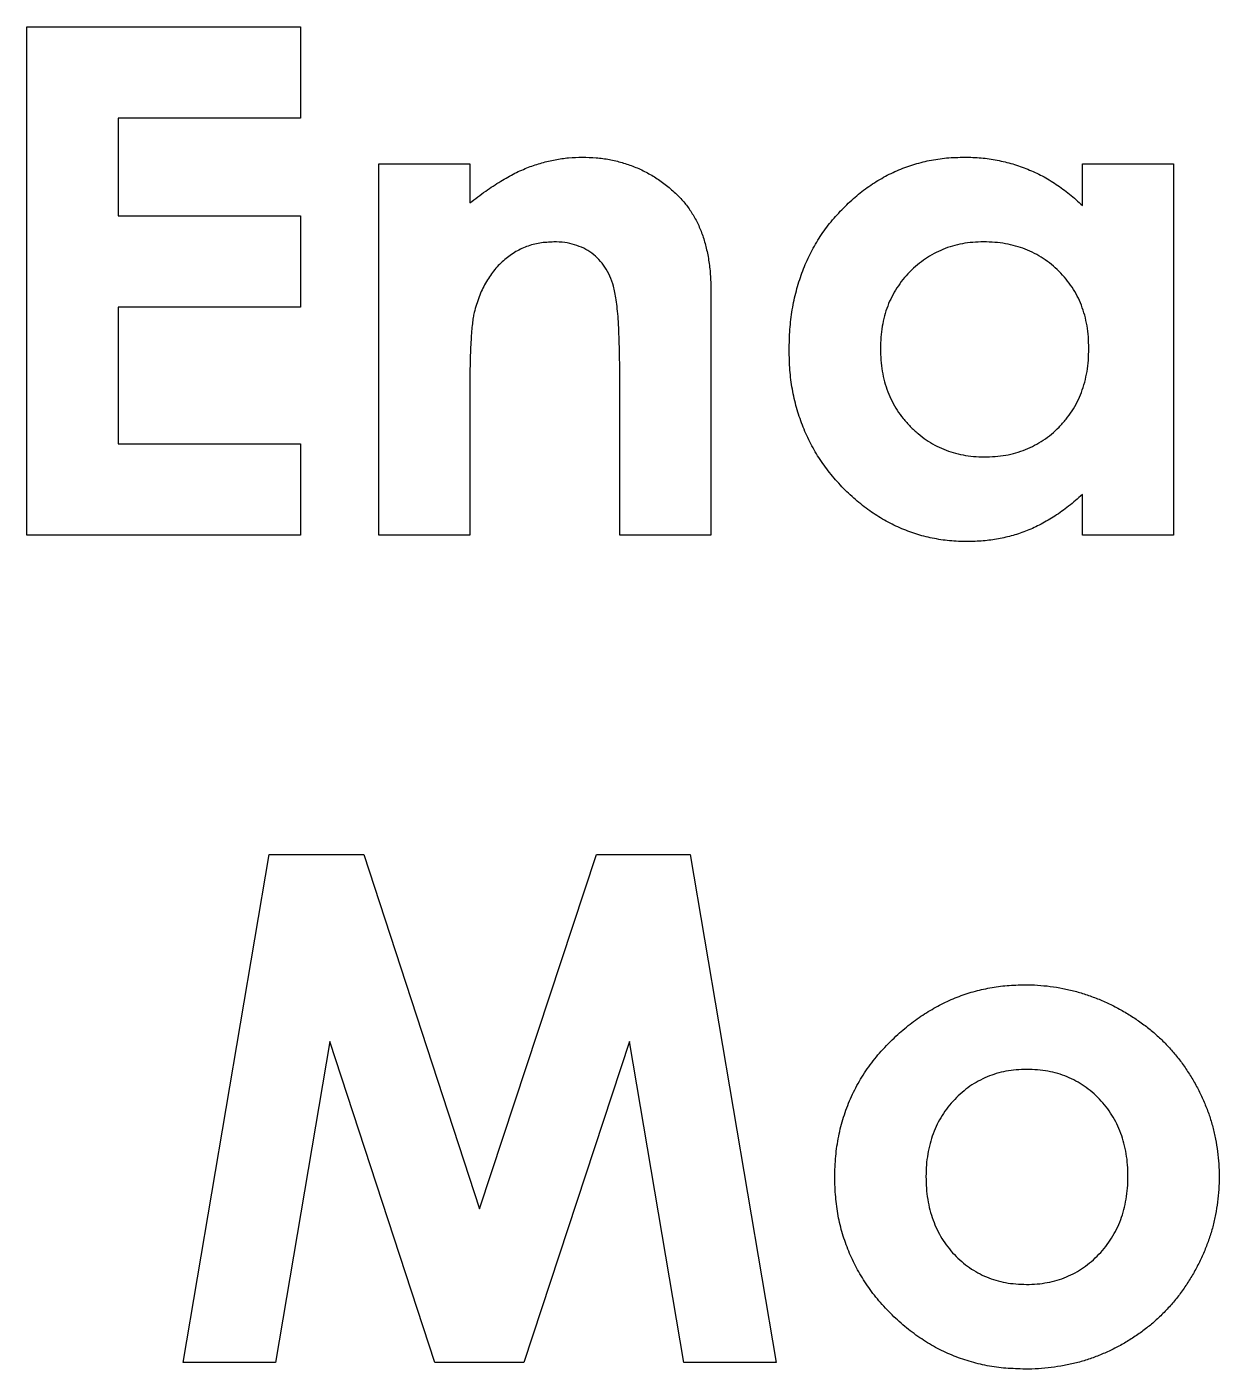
# Model space of a CAD drawing. Extents: x 0 to 254, y 0 to 81.
# Drawn here: x 213.92 to 222.86, y 41.49 to 51.56 of the extents above; entities that cross this region are included whole.
import ezdxf

# ---------------------------------------------------------------- set-up
doc = ezdxf.new("R2010")
doc.units = 0
doc.layers.get('0').update_dxf_attribs({"linetype": 'CONTINUOUS'})

msp = doc.modelspace()

# ---------------------------------------------------------------- linework, layer by layer
at = {"color": 7}
for points in [[(215.971911, 51.555761), (215.971911, 50.871919), (214.604219, 50.871919), (214.604219, 50.139235), (215.971911, 50.139235), (215.971911, 49.455366), (214.604219, 49.455366), (214.604219, 48.429603), (215.971911, 48.429603), (215.971911, 47.745761), (213.920374, 47.745761), (213.920374, 51.555761)], [(217.646419, 41.542314), (216.979365, 41.542314), (216.191719, 43.948726), (215.785687, 41.542314), (215.092682, 41.542314), (215.736077, 45.352314), (216.445872, 45.352314), (217.315182, 42.694759), (218.190596, 45.352314), (218.893522, 45.352314), (219.537682, 41.542314), (218.84544, 41.542314), (218.438643, 43.948726)], [(221.49458, 42.132176)]]:
    msp.add_lwpolyline(points, close=True, dxfattribs=at)
for points in [[(217.241911, 47.745761), (216.558066, 47.745761), (216.558066, 50.529998), (217.241911, 50.529998), (217.241911, 50.235384)], [(221.833451, 50.529998), (222.517298, 50.529998), (222.517298, 47.745761), (221.833451, 47.745761), (221.833451, 48.049529)], [(221.833453, 50.216308), (221.833451, 50.529998)], [(219.049222, 49.571254), (219.049222, 47.745629), (218.365377, 47.745629), (218.365377, 48.954563)], [(221.878467, 49.232137), (221.878488, 49.232508)], [(217.244126, 49.050025), (217.242538, 48.956918)], [(217.241744, 48.853889), (217.241911, 47.745761)], [(222.85616, 42.840413), (222.856176, 42.840545)]]:
    msp.add_lwpolyline(points, dxfattribs=at)
for points in [[(217.681527, 50.503275), (217.714052, 50.51571), (217.747204, 50.526558), (217.780746, 50.53611)], [(217.780746, 50.53611), (217.813723, 50.54537), (217.847077, 50.553308), (217.880729, 50.559658)], [(217.880729, 50.559658), (217.914313, 50.566008), (217.948195, 50.571299), (217.982236, 50.57421)], [(217.982236, 50.57421), (218.016222, 50.57712), (218.050367, 50.577914), (218.084508, 50.578708)], [(218.084508, 50.578708), (218.119142, 50.578787), (218.153776, 50.576062), (218.188307, 50.57421)], [(218.188307, 50.57421), (218.221563, 50.571564), (218.254726, 50.567331), (218.287526, 50.561245)], [(218.287526, 50.561245), (218.319686, 50.55516), (218.3515, 50.547487), (218.382927, 50.538227)], [(218.382927, 50.538227), (218.413931, 50.529231), (218.444559, 50.518912), (218.474515, 50.506926)], [(220.443623, 50.477319), (220.482488, 50.494253), (220.522273, 50.508911), (220.562686, 50.521611)], [(220.562686, 50.521611), (220.603321, 50.534311), (220.644588, 50.545159), (220.686326, 50.553652)], [(220.686326, 50.553652), (220.72918, 50.562383), (220.772535, 50.568998), (220.816075, 50.572702)], [(220.816075, 50.572702), (220.860718, 50.57667), (220.905559, 50.577729), (220.950404, 50.578787)], [(220.950404, 50.578787), (220.991943, 50.578814), (221.033483, 50.576141), (221.074811, 50.573495)], [(221.074811, 50.573495), (221.115258, 50.570056), (221.155503, 50.563706), (221.1954, 50.556033)], [(221.1954, 50.556033), (221.234489, 50.54836), (221.273243, 50.5391), (221.311409, 50.527775)], [(221.311409, 50.527775), (221.349684, 50.516398), (221.387368, 50.503169), (221.424368, 50.488088)], [(217.473168, 50.398712), (217.508053, 50.419878), (217.54357, 50.43996), (217.580019, 50.458243)], [(217.580019, 50.458243), (217.613108, 50.474912), (217.646964, 50.489993), (217.681527, 50.503275)], [(218.474515, 50.506926), (218.504429, 50.49502), (218.533673, 50.481262), (218.562285, 50.466498)], [(218.562285, 50.466498), (218.59104, 50.451681), (218.619155, 50.435409), (218.64624, 50.417629)], [(218.64624, 50.417629), (218.673778, 50.399638), (218.700252, 50.379873), (218.725615, 50.358865)], [(220.220762, 50.350637), (220.255685, 50.375508), (220.291837, 50.398844), (220.329138, 50.42009)], [(220.329138, 50.42009), (220.36623, 50.441257), (220.40446, 50.46036), (220.443623, 50.477319)], [(221.424368, 50.488088), (221.461301, 50.473007), (221.497551, 50.456391), (221.532744, 50.437711)], [(221.532744, 50.437711), (221.568629, 50.418661), (221.603417, 50.3976), (221.637307, 50.375137)], [(217.241911, 50.235384), (217.280927, 50.265732), (217.319939, 50.29608), (217.360212, 50.324681)], [(217.360212, 50.324681), (217.396909, 50.35061), (217.434652, 50.375376), (217.473168, 50.398712)], [(218.725615, 50.358865), (218.751571, 50.337434), (218.776375, 50.314548), (218.801172, 50.291714)], [(220.116964, 50.268219), (220.150145, 50.297403), (220.184803, 50.324919), (220.220762, 50.350637)], [(221.637307, 50.375137), (221.671777, 50.352383), (221.705318, 50.328015), (221.737288, 50.301874)], [(218.801172, 50.291714), (218.821069, 50.270548), (218.840952, 50.249407), (218.859179, 50.226865)], [(218.859179, 50.226865), (218.877541, 50.204111), (218.89421, 50.180034), (218.909551, 50.15511)], [(220.018509, 50.17281), (220.0499, 50.206042), (220.082642, 50.23803), (220.116964, 50.268219)], [(221.737288, 50.301874), (221.770472, 50.274728), (221.801963, 50.245571), (221.833453, 50.216308)], [(218.909551, 50.15511), (218.925214, 50.12971), (218.939483, 50.103463), (218.952292, 50.076502)], [(219.928448, 50.068247), (219.956682, 50.104574), (219.98691, 50.139341), (220.018509, 50.17281)], [(218.952292, 50.076502), (218.965627, 50.048456), (218.977348, 50.019643), (218.987399, 49.990274)], [(219.8506, 49.956064), (219.874518, 49.994799), (219.900508, 50.03229), (219.928448, 50.068247)], [(217.765484, 49.9345), (217.731972, 49.929209), (217.698894, 49.920477), (217.667028, 49.908571)], [(217.871514, 49.943761), (217.836051, 49.941115), (217.800531, 49.940057), (217.765484, 49.9345)], [(217.953122, 49.938469), (217.926081, 49.941909), (217.898768, 49.942967), (217.871514, 49.943761)], [(218.027152, 49.922329), (218.002943, 49.929738), (217.978149, 49.935029), (217.953122, 49.938469)], [(218.095081, 49.895633), (218.07328, 49.906481), (218.05048, 49.915212), (218.027152, 49.922329)], [(218.987399, 49.990274), (218.99793, 49.959477), (219.006581, 49.928071), (219.014111, 49.8964)], [(219.784962, 49.836234), (219.804805, 49.877244), (219.826665, 49.917276), (219.8506, 49.956064)], [(220.85958, 49.912434), (220.835503, 49.90529), (220.811849, 49.896824), (220.7886, 49.887299)], [(220.934375, 49.929897), (220.90916, 49.925399), (220.884141, 49.919578), (220.85958, 49.912434)], [(221.012224, 49.939951), (220.986136, 49.937305), (220.960146, 49.934659), (220.934375, 49.929897)], [(221.0939, 49.943655), (221.06664, 49.943761), (221.039391, 49.941009), (221.012224, 49.939951)], [(221.177866, 49.939951), (221.149926, 49.942597), (221.12192, 49.942861), (221.0939, 49.943655)], [(221.257241, 49.929897), (221.230994, 49.934659), (221.204457, 49.937834), (221.177866, 49.939951)], [(221.333563, 49.912434), (221.308374, 49.919313), (221.282943, 49.925399), (221.257241, 49.929897)], [(221.406069, 49.888886), (221.382362, 49.898147), (221.358082, 49.905819), (221.333563, 49.912434)], [(217.576207, 49.864306), (217.546687, 49.846315), (217.518911, 49.825439), (217.493014, 49.802473)], [(217.667028, 49.908571), (217.635407, 49.896665), (217.60498, 49.881875), (217.576207, 49.864306)], [(218.156136, 49.858221), (218.136954, 49.872508), (218.116478, 49.884997), (218.095081, 49.895633)], [(218.209564, 49.810913), (218.19316, 49.828111), (218.175274, 49.844039), (218.156136, 49.858221)], [(218.254593, 49.754425), (218.241285, 49.774533), (218.226174, 49.793424), (218.209564, 49.810913)], [(219.014111, 49.8964), (219.022075, 49.862825), (219.028796, 49.828984), (219.033955, 49.79488)], [(219.731537, 49.710292), (219.74728, 49.753102), (219.765102, 49.795171), (219.784962, 49.836234)], [(220.657327, 49.817105), (220.636478, 49.802817), (220.616388, 49.787498), (220.597032, 49.771305)], [(220.721439, 49.856025), (220.699372, 49.844383), (220.677975, 49.831154), (220.657327, 49.817105)], [(220.7886, 49.887299), (220.76574, 49.878038), (220.743246, 49.867719), (220.721439, 49.856025)], [(221.474758, 49.857586), (221.452453, 49.869228), (221.429535, 49.879811), (221.406069, 49.888886)], [(221.539631, 49.819433), (221.518623, 49.833191), (221.496996, 49.845944), (221.474758, 49.857586)], [(221.601453, 49.774401), (221.581689, 49.79054), (221.560983, 49.805463), (221.539631, 49.819433)], [(217.419746, 49.7254), (217.397229, 49.697143), (217.377272, 49.666848), (217.35945, 49.635336)], [(217.493014, 49.802473), (217.466442, 49.778925), (217.441851, 49.753128), (217.419746, 49.7254)], [(218.291227, 49.687274), (218.280776, 49.710557), (218.268685, 49.733152), (218.254593, 49.754425)], [(219.033955, 49.79488), (219.039406, 49.758949), (219.043136, 49.722754), (219.045412, 49.686506)], [(219.689561, 49.576731), (219.70152, 49.621869), (219.715437, 49.666477), (219.731537, 49.710292)], [(220.539792, 49.718627), (220.521535, 49.700106), (220.504123, 49.680897), (220.487891, 49.66063)], [(220.597032, 49.771305), (220.577135, 49.754637), (220.558042, 49.737068), (220.539792, 49.718627)], [(221.658693, 49.722516), (221.640384, 49.740772), (221.621408, 49.758129), (221.601453, 49.774401)], [(221.711356, 49.66526), (221.694925, 49.685369), (221.677137, 49.704233), (221.658693, 49.722516)], [(217.35945, 49.635336), (217.340585, 49.601998), (217.324109, 49.567285), (217.310605, 49.53154)], [(218.318704, 49.610941), (218.311587, 49.637135), (218.302327, 49.662562), (218.291227, 49.687274)], [(218.329394, 49.565142), (218.326245, 49.580488), (218.322832, 49.595834), (218.318704, 49.610941)], [(219.045412, 49.686506), (219.047793, 49.648142), (219.048507, 49.609698), (219.049222, 49.571254)], [(220.487891, 49.66063), (220.472042, 49.640786), (220.457302, 49.620149), (220.443626, 49.598823)], [(221.756385, 49.603454), (221.742362, 49.624885), (221.727517, 49.645549), (221.711356, 49.66526)], [(217.310605, 49.53154), (217.296106, 49.493175), (217.285046, 49.453594), (217.273971, 49.414038)], [(218.339315, 49.509447), (218.33659, 49.527968), (218.333177, 49.546674), (218.329394, 49.565142)], [(218.346935, 49.443037), (218.344819, 49.465262), (218.342517, 49.487381), (218.339315, 49.509447)], [(219.659031, 49.435523), (219.666995, 49.483042), (219.677234, 49.530164), (219.689561, 49.576731)], [(220.405463, 49.532413), (220.393847, 49.509923), (220.383238, 49.486667), (220.374173, 49.46296)], [(220.443626, 49.598823), (220.429841, 49.577392), (220.417147, 49.555141), (220.405463, 49.532413)], [(221.795311, 49.53781), (221.783537, 49.5603), (221.770361, 49.582155), (221.756385, 49.603454)], [(221.826603, 49.468357), (221.817475, 49.49217), (221.807077, 49.515294), (221.795311, 49.53781)], [(217.273971, 49.414038), (217.271219, 49.401603), (217.268467, 49.389168), (217.266351, 49.376679)], [(218.353815, 49.365937), (218.351963, 49.391602), (218.349475, 49.417346), (218.346935, 49.443037)], [(219.641489, 49.287462), (219.645034, 49.337045), (219.650829, 49.386495), (219.659031, 49.435523)], [(220.374173, 49.46296), (220.364913, 49.438883), (220.357293, 49.413959), (220.350519, 49.388929)], [(221.851024, 49.39356), (221.844092, 49.41896), (221.836022, 49.443857), (221.826603, 49.468357)], [(217.260239, 49.330139), (217.258122, 49.311618), (217.255741, 49.293018), (217.254127, 49.274418)], [(217.266351, 49.376679), (217.263705, 49.361333), (217.262064, 49.345697), (217.260239, 49.330139)], [(218.358392, 49.278942), (218.357069, 49.307967), (218.356011, 49.336992), (218.353815, 49.365937)], [(220.332977, 49.311089), (220.328215, 49.28381), (220.325066, 49.256267), (220.323055, 49.228645)], [(220.350519, 49.388929), (220.343561, 49.363265), (220.337528, 49.337283), (220.332977, 49.311089)], [(221.868566, 49.314952), (221.864015, 49.34141), (221.858115, 49.367657), (221.851024, 49.39356)], [(221.878488, 49.232508), (221.876371, 49.26013), (221.873249, 49.287673), (221.868566, 49.314952)], [(217.250317, 49.209542), (217.248994, 49.184671), (217.247539, 49.159694), (217.246507, 49.134744)], [(217.254127, 49.274418), (217.252275, 49.252722), (217.251402, 49.231185), (217.250317, 49.209542)], [(218.362202, 49.181258), (218.361144, 49.213828), (218.359821, 49.246372), (218.358392, 49.278942)], [(219.635377, 49.132522), (219.6367, 49.184221), (219.637758, 49.235921), (219.641489, 49.287462)], [(220.323055, 49.228645), (220.320939, 49.200202), (220.320119, 49.17168), (220.319219, 49.143079)], [(221.882277, 49.144931), (221.881483, 49.174167), (221.880689, 49.203192), (221.878467, 49.232137)], [(217.246507, 49.134744), (217.245449, 49.106513), (217.244655, 49.078282), (217.244126, 49.050025)], [(218.364583, 49.072885), (218.364054, 49.109), (218.363525, 49.145142), (218.362202, 49.181258)], [(219.641489, 48.982926), (219.637705, 49.032668), (219.636541, 49.082595), (219.635377, 49.132522)], [(220.319219, 49.143079), (220.320013, 49.114265), (220.320806, 49.085505), (220.323029, 49.056798)], [(221.878467, 49.056216), (221.880583, 49.085664), (221.88143, 49.115218), (221.882277, 49.144931)], [(218.365377, 48.954563), (218.365231, 48.994012), (218.365112, 49.033435), (218.364583, 49.072885)], [(220.323029, 49.056798), (220.325146, 49.028937), (220.328294, 49.001156), (220.332951, 48.973613)], [(221.868545, 48.971496), (221.873228, 48.999542), (221.876429, 49.027853), (221.878467, 49.056216)], [(217.242538, 48.956918), (217.242009, 48.922575), (217.242009, 48.888232), (217.241744, 48.853889)], [(219.659798, 48.838675), (219.651305, 48.886406), (219.645166, 48.934587), (219.641489, 48.982926)], [(220.332951, 48.973613), (220.337422, 48.947102), (220.343243, 48.920855), (220.350493, 48.894979)], [(221.851003, 48.891354), (221.858173, 48.917812), (221.864047, 48.944509), (221.868545, 48.971496)], [(219.691088, 48.701277), (219.678414, 48.746521), (219.668016, 48.7924), (219.659798, 48.838675)], [(220.350493, 48.894979), (220.35761, 48.869579), (220.36613, 48.844734), (220.375681, 48.820181)], [(220.375681, 48.820181), (220.385074, 48.796104), (220.395445, 48.772371), (220.406973, 48.74922)], [(221.79529, 48.74406), (221.80709, 48.767344), (221.817382, 48.791368), (221.826582, 48.815789)], [(221.826582, 48.815789), (221.835895, 48.84066), (221.844071, 48.865795), (221.851003, 48.891354)], [(220.406973, 48.74922), (220.418456, 48.726201), (220.431103, 48.703659), (220.445134, 48.682042)], [(221.756364, 48.676883), (221.770467, 48.698579), (221.783598, 48.720962), (221.79529, 48.74406)], [(219.734593, 48.570785), (219.718004, 48.613542), (219.703462, 48.657118), (219.691088, 48.701277)], [(220.445134, 48.682042), (220.45921, 48.660346), (220.474683, 48.639603), (220.490928, 48.619468)], [(220.490928, 48.619468), (220.507571, 48.598831), (220.525052, 48.578855), (220.543591, 48.559937)], [(221.658672, 48.555545), (221.677193, 48.57433), (221.694867, 48.593804), (221.711335, 48.614309)], [(221.711335, 48.614309), (221.727421, 48.634417), (221.742368, 48.655319), (221.756364, 48.676883)], [(219.790306, 48.44561), (219.769695, 48.486383), (219.751122, 48.528187), (219.734593, 48.570785)], [(220.543591, 48.559937), (220.56198, 48.541152), (220.581437, 48.523398), (220.601596, 48.506518)], [(220.601596, 48.506518), (220.621228, 48.490113), (220.641526, 48.474424), (220.662653, 48.459951)], [(221.540374, 48.457093), (221.561541, 48.471116), (221.581893, 48.486568), (221.601432, 48.502866)], [(221.601432, 48.502866), (221.621355, 48.519535), (221.640419, 48.537103), (221.658672, 48.555545)], [(219.858235, 48.326548), (219.833603, 48.365045), (219.810931, 48.404812), (219.790306, 48.44561)], [(220.662653, 48.459951), (220.683291, 48.445928), (220.704714, 48.432831), (220.726765, 48.421031)], [(220.726765, 48.421031), (220.748857, 48.409124), (220.771553, 48.398541), (220.794691, 48.388963)], [(221.40681, 48.38764), (221.430146, 48.397165), (221.453136, 48.407484), (221.475501, 48.418914)], [(221.475501, 48.418914), (221.497805, 48.430291), (221.519491, 48.443256), (221.540374, 48.457093)], [(219.938372, 48.214365), (219.909792, 48.250374), (219.883016, 48.287813), (219.858235, 48.326548)], [(220.794691, 48.388963), (220.817657, 48.379438), (220.84107, 48.370972), (220.864906, 48.363828)], [(220.864906, 48.363828), (220.889221, 48.356684), (220.913981, 48.350863), (220.938939, 48.346365)], [(220.938939, 48.346365), (220.96471, 48.341603), (220.990697, 48.337899), (221.016788, 48.335782)], [(221.016788, 48.335782), (221.043426, 48.333136), (221.070175, 48.332607), (221.096935, 48.331813)], [(221.096935, 48.331813), (221.124698, 48.331628), (221.152455, 48.334459), (221.180133, 48.335253)], [(221.180133, 48.335253), (221.206719, 48.337899), (221.23323, 48.340544), (221.259508, 48.345042)], [(221.259508, 48.345042), (221.284988, 48.34954), (221.31025, 48.355361), (221.335068, 48.362505)], [(221.335068, 48.362505), (221.359383, 48.369649), (221.383291, 48.378115), (221.40681, 48.38764)], [(220.031485, 48.108267), (219.998785, 48.142107), (219.967633, 48.177482), (219.938372, 48.214365)], [(220.132995, 48.012091), (220.097792, 48.042677), (220.06388, 48.074744), (220.031485, 48.108267)], [(220.239082, 47.928138), (220.202318, 47.954332), (220.167054, 47.98251), (220.132995, 48.012091)], [(221.833451, 48.049529), (221.799565, 48.019949), (221.765683, 47.990395), (221.730417, 47.962508)], [(220.349749, 47.857918), (220.311718, 47.879614), (220.274698, 47.902818), (220.239082, 47.928138)], [(221.730417, 47.962508), (221.697238, 47.936314), (221.662837, 47.911575), (221.62738, 47.888477)], [(220.464996, 47.799921), (220.425605, 47.817119), (220.387188, 47.836725), (220.349749, 47.857918)], [(220.584821, 47.754889), (220.54411, 47.767854), (220.504075, 47.78275), (220.464996, 47.799921)], [(221.523584, 47.827438), (221.489818, 47.809711), (221.455202, 47.793492), (221.419785, 47.779337)], [(221.62738, 47.888477), (221.593727, 47.866517), (221.559128, 47.846118), (221.523584, 47.827438)], [(220.708463, 47.722848), (220.666744, 47.731579), (220.625445, 47.742163), (220.584821, 47.754889)], [(220.837448, 47.703004), (220.794151, 47.706973), (220.751088, 47.713852), (220.708463, 47.722848)], [(220.971009, 47.696919), (220.926409, 47.696919), (220.881805, 47.699565), (220.837448, 47.703004)], [(221.090072, 47.702211), (221.050477, 47.699036), (221.010745, 47.697977), (220.971009, 47.696919)], [(221.204557, 47.717557), (221.166685, 47.710413), (221.128444, 47.705386), (221.090072, 47.702211)], [(221.31446, 47.743486), (221.278259, 47.733167), (221.241586, 47.724436), (221.204557, 47.717557)], [(221.419785, 47.779337), (221.385336, 47.765578), (221.350128, 47.753672), (221.31446, 47.743486)], [(221.269422, 44.369149), (221.313322, 44.372853), (221.357391, 44.373911), (221.40146, 44.375234)], [(221.40146, 44.375234), (221.43379, 44.375287), (221.466122, 44.375287), (221.498388, 44.372059)], [(220.777909, 44.229581), (220.815942, 44.248895), (220.854894, 44.266702), (220.89468, 44.282233)], [(220.89468, 44.282233), (220.93441, 44.297843), (220.974968, 44.311152), (221.016034, 44.322688)], [(221.016034, 44.322688), (221.057041, 44.334329), (221.098555, 44.343854), (221.140438, 44.351686)], [(221.140438, 44.351686), (221.183121, 44.359624), (221.22619, 44.365709), (221.269422, 44.369149)], [(221.498388, 44.372059), (221.530026, 44.369413), (221.561602, 44.367032), (221.593029, 44.362799)], [(221.593029, 44.362799), (221.624464, 44.358565), (221.655754, 44.353538), (221.686906, 44.347453)], [(221.686906, 44.347453), (221.717894, 44.341632), (221.74875, 44.334753), (221.779253, 44.326815)], [(221.779253, 44.326815), (221.809612, 44.318878), (221.839623, 44.309617), (221.869315, 44.299352)], [(221.869315, 44.299352), (221.899398, 44.289033), (221.929153, 44.277656), (221.958612, 44.265749)], [(220.66495, 44.165472), (220.701727, 44.188227), (220.739346, 44.209869), (220.777909, 44.229581)], [(221.958612, 44.265749), (221.988258, 44.253579), (222.017603, 44.240879), (222.046382, 44.226829)], [(222.046382, 44.226829), (222.075648, 44.212542), (222.104328, 44.197143), (222.132626, 44.181056)], [(222.132626, 44.181056), (222.160809, 44.164917), (222.188617, 44.148327), (222.215816, 44.13068)], [(220.449722, 44.002145), (220.484261, 44.032122), (220.5188, 44.0621), (220.555047, 44.089907)], [(220.555047, 44.089907), (220.590308, 44.116948), (220.627186, 44.141951), (220.66495, 44.165472)], [(222.215816, 44.13068), (222.242642, 44.113217), (222.268881, 44.094934), (222.294429, 44.075726)], [(222.294429, 44.075726), (222.319723, 44.056676), (222.344358, 44.036753), (222.368462, 44.016194)], [(220.339055, 43.89147), (220.374443, 43.929782), (220.412082, 43.965977), (220.449722, 44.002145)], [(222.368462, 44.016194), (222.392301, 43.995822), (222.41565, 43.974893), (222.437915, 43.952853)], [(220.242889, 43.774709), (220.272753, 43.815376), (220.304852, 43.854428), (220.339055, 43.89147)], [(222.437915, 43.952853), (222.460166, 43.930893), (222.481344, 43.907689), (222.502024, 43.884141)], [(222.502024, 43.884141), (222.522529, 43.860858), (222.542571, 43.837019), (222.561555, 43.812412)], [(220.161988, 43.651043), (220.186673, 43.693694), (220.213719, 43.734969), (220.242889, 43.774709)], [(222.561555, 43.812412), (222.580843, 43.787542), (222.599038, 43.761612), (222.616509, 43.735313)], [(221.119835, 43.684407), (221.09716, 43.674882), (221.075067, 43.664034), (221.053435, 43.652339)], [(221.188526, 43.708749), (221.165269, 43.701605), (221.142261, 43.693667), (221.119835, 43.684407)], [(221.261032, 43.727005), (221.236559, 43.722242), (221.212397, 43.715892), (221.188526, 43.708749)], [(221.337354, 43.736794), (221.311769, 43.734149), (221.286226, 43.731767), (221.261032, 43.727005)], [(221.416732, 43.740234), (221.390252, 43.740446), (221.363775, 43.737588), (221.337354, 43.736794)], [(221.497639, 43.736265), (221.470717, 43.738911), (221.443727, 43.739176), (221.416732, 43.740234)], [(221.575487, 43.726476), (221.549743, 43.731238), (221.523727, 43.734413), (221.497639, 43.736265)], [(221.648756, 43.709013), (221.624652, 43.716157), (221.600197, 43.721978), (221.575487, 43.726476)], [(221.718973, 43.684672), (221.696007, 43.693932), (221.67255, 43.702134), (221.648756, 43.709013)], [(221.785373, 43.653371), (221.76381, 43.665013), (221.741638, 43.675332), (221.718973, 43.684672)], [(222.616509, 43.735313), (222.634104, 43.708854), (222.650939, 43.681893), (222.66688, 43.65443)], [(220.095588, 43.520551), (220.115352, 43.565212), (220.137516, 43.608789), (220.161988, 43.651043)], [(220.990851, 43.614187), (220.970372, 43.599899), (220.950936, 43.584077), (220.932084, 43.56762)], [(221.053435, 43.652339), (221.031924, 43.640698), (221.010885, 43.628262), (220.990851, 43.614187)], [(221.847958, 43.615218), (221.827876, 43.629241), (221.806916, 43.641809), (221.785373, 43.653371)], [(221.906724, 43.569419), (221.887912, 43.585559), (221.868376, 43.601063), (221.847958, 43.615218)], [(222.66688, 43.65443), (222.682808, 43.626939), (222.697844, 43.598947), (222.71191, 43.570477)], [(222.71191, 43.570477), (222.725774, 43.542405), (222.738704, 43.513857), (222.750835, 43.484991)], [(220.04369, 43.383152), (220.058374, 43.429878), (220.075773, 43.475757), (220.095588, 43.520551)], [(220.876368, 43.514968), (220.858562, 43.496447), (220.841671, 43.477212), (220.825997, 43.456971)], [(220.932084, 43.56762), (220.912796, 43.550951), (220.894135, 43.533356), (220.876368, 43.514968)], [(221.961678, 43.517508), (221.944216, 43.535764), (221.925825, 43.552962), (221.906724, 43.569419)], [(222.01205, 43.459511), (221.996254, 43.479619), (221.979432, 43.499066), (221.961678, 43.517508)], [(222.750835, 43.484991), (222.762979, 43.456098), (222.774304, 43.426862), (222.784416, 43.397228)], [(220.007056, 43.239669), (220.016819, 43.288114), (220.028884, 43.336057), (220.04369, 43.383152)], [(220.782491, 43.394371), (220.769024, 43.372939), (220.756271, 43.351297), (220.745095, 43.328754)], [(220.825997, 43.456971), (220.810439, 43.436863), (220.796093, 43.415881), (220.782491, 43.394371)], [(222.055552, 43.397704), (222.042191, 43.419136), (222.027602, 43.439667), (222.01205, 43.459511)], [(222.092187, 43.331294), (222.08118, 43.354048), (222.068983, 43.376247), (222.055552, 43.397704)], [(222.784416, 43.397228), (222.794364, 43.368045), (222.803122, 43.338464), (222.811128, 43.308672)], [(220.745095, 43.328754), (220.733824, 43.306), (220.724114, 43.282399), (220.715329, 43.258534)], [(222.121952, 43.261074), (222.113115, 43.284886), (222.103246, 43.308408), (222.092187, 43.331294)], [(222.811128, 43.308672), (222.819225, 43.278642), (222.826527, 43.248374), (222.832507, 43.217867)], [(219.98491, 43.089333), (219.989461, 43.139762), (219.997028, 43.18998), (220.007056, 43.239669)], [(220.691676, 43.184503), (220.684849, 43.158839), (220.679425, 43.13283), (220.674875, 43.106636)], [(220.715329, 43.258534), (220.70636, 43.234192), (220.698343, 43.209533), (220.691676, 43.184503)], [(222.145606, 43.187043), (222.138938, 43.212179), (222.130948, 43.236785), (222.121952, 43.261074)], [(222.162407, 43.108435), (222.158015, 43.134894), (222.152512, 43.16114), (222.145606, 43.187043)], [(222.832507, 43.217867), (222.838486, 43.187281), (222.84309, 43.156431), (222.847006, 43.125501)], [(219.97729, 42.932064), (219.978878, 42.984584), (219.9802, 43.037077), (219.98491, 43.089333)], [(220.674875, 43.106636), (220.670139, 43.079331), (220.666329, 43.051815), (220.664185, 43.024219)], [(222.172329, 43.02525), (222.170477, 43.053085), (222.166984, 43.080866), (222.162407, 43.108435)], [(222.847006, 43.125501), (222.850975, 43.094307), (222.854255, 43.063007), (222.85616, 43.031627)], [(220.664185, 43.024219), (220.662069, 42.995802), (220.66154, 42.96728), (220.661143, 42.938547)], [(222.175372, 42.938017), (222.174842, 42.967254), (222.174313, 42.996305), (222.172329, 43.02525)], [(222.85616, 43.031627), (222.858013, 42.999877), (222.858542, 42.968048), (222.859203, 42.936403)], [(219.984169, 42.784771), (219.980121, 42.833772), (219.978719, 42.882905), (219.97729, 42.932064)], [(220.661143, 42.938547), (220.661672, 42.908834), (220.662201, 42.87928), (220.664185, 42.849832)], [(222.172329, 42.850837), (222.174446, 42.879756), (222.174975, 42.908781), (222.175372, 42.938017)], [(222.859203, 42.936403), (222.858674, 42.904495), (222.858145, 42.872427), (222.85616, 42.840413)], [(220.003246, 42.643589), (219.994435, 42.690262), (219.988085, 42.737437), (219.984169, 42.784771)], [(220.664185, 42.849832), (220.666037, 42.821733), (220.669504, 42.793687), (220.674107, 42.765879)], [(220.674107, 42.765879), (220.678526, 42.739183), (220.684056, 42.712672), (220.690908, 42.686504)], [(222.144839, 42.689018), (222.151638, 42.714947), (222.157062, 42.74122), (222.16164, 42.767626)], [(222.16164, 42.767626), (222.166402, 42.795222), (222.170186, 42.822977), (222.172329, 42.850837)], [(222.856176, 42.840545), (222.854324, 42.808901), (222.851202, 42.777336), (222.847022, 42.745903)], [(220.690908, 42.686504), (220.697576, 42.661104), (220.705513, 42.635757), (220.714562, 42.610939)], [(222.121185, 42.61422), (222.130313, 42.638827), (222.138224, 42.663724), (222.144839, 42.689018)], [(222.847022, 42.745903), (222.842894, 42.714709), (222.837708, 42.683673), (222.831755, 42.652797)], [(220.036065, 42.507726), (220.022862, 42.552414), (220.011882, 42.597763), (220.003246, 42.643589)], [(220.714562, 42.610939), (220.723373, 42.586862), (220.733242, 42.563103), (220.74433, 42.539952)], [(222.090657, 42.543259), (222.102008, 42.566278), (222.112194, 42.59009), (222.121185, 42.61422)], [(222.831755, 42.652797), (222.825829, 42.622052), (222.819161, 42.59144), (222.811144, 42.561198)], [(220.081859, 42.377207), (220.064343, 42.419884), (220.049124, 42.463487), (220.036065, 42.507726)], [(220.74433, 42.539952), (220.755337, 42.516933), (220.767534, 42.494496), (220.780965, 42.472801)], [(220.780965, 42.472801), (220.794326, 42.451105), (220.808905, 42.430308), (220.824467, 42.410227)], [(222.008991, 42.413507), (222.024813, 42.433616), (222.039643, 42.454465), (222.053258, 42.476081)], [(222.053258, 42.476081), (222.066911, 42.497777), (222.079373, 42.52024), (222.090657, 42.543259)], [(222.78367, 42.471134), (222.773616, 42.441553), (222.762821, 42.412211), (222.750851, 42.383371)], [(222.811144, 42.561198), (222.803127, 42.53085), (222.793761, 42.500873), (222.78367, 42.471134)], [(220.140625, 42.252799), (220.118929, 42.293228), (220.099271, 42.334767), (220.081859, 42.377207)], [(220.824467, 42.410227), (220.840051, 42.390118), (220.856625, 42.370751), (220.874077, 42.352203)], [(221.957855, 42.354743), (221.975767, 42.373529), (221.992899, 42.393108), (222.008991, 42.413507)], [(222.750851, 42.383371), (222.738654, 42.353923), (222.725239, 42.324978), (222.711163, 42.296376)], [(220.874077, 42.352203), (220.891486, 42.333683), (220.90975, 42.316035), (220.929028, 42.299551)], [(220.929028, 42.299551), (220.947787, 42.283412), (220.967485, 42.268569), (220.987797, 42.254519)], [(221.84261, 42.255525), (221.863222, 42.269812), (221.883163, 42.284973), (221.902142, 42.301298)], [(221.902142, 42.301298), (221.921642, 42.317966), (221.94012, 42.336064), (221.957855, 42.354743)], [(222.711163, 42.296376), (222.696955, 42.267457), (222.682086, 42.238856), (222.666134, 42.210889)], [(220.21237, 42.133737), (220.18652, 42.172234), (220.162541, 42.211948), (220.140625, 42.252799)], [(220.987797, 42.254519), (221.008011, 42.240496), (221.028839, 42.227426), (221.050379, 42.215599)], [(221.050379, 42.215599), (221.071625, 42.203957), (221.093586, 42.193639), (221.116017, 42.184299)], [(221.116017, 42.184299), (221.138718, 42.175038), (221.161933, 42.166836), (221.18547, 42.159957)], [(221.644173, 42.160195), (221.667721, 42.167074), (221.690949, 42.175277), (221.713626, 42.184537)], [(221.713626, 42.184537), (221.736327, 42.194062), (221.758507, 42.204645), (221.780026, 42.216604)], [(221.780026, 42.216604), (221.801537, 42.228511), (221.822388, 42.241475), (221.84261, 42.255525)], [(222.666134, 42.210889), (222.650285, 42.183108), (222.633376, 42.155935), (222.61576, 42.129213)], [(220.297087, 42.020019), (220.267025, 42.056532), (220.23873, 42.094473), (220.21237, 42.133737)], [(221.18547, 42.159957), (221.209309, 42.152813), (221.233518, 42.146993), (221.257977, 42.142495)], [(221.257977, 42.142495), (221.283218, 42.137732), (221.308721, 42.134557), (221.334298, 42.132705)], [(221.334298, 42.132705), (221.360963, 42.130059), (221.387699, 42.129795), (221.414441, 42.128736)], [(221.414441, 42.128736), (221.441193, 42.128525), (221.467945, 42.131382), (221.49458, 42.132176)], [(221.49458, 42.132149), (221.520165, 42.134795), (221.54565, 42.13797), (221.570902, 42.142733)], [(221.570902, 42.142733), (221.595588, 42.147495), (221.620061, 42.153316), (221.644173, 42.160195)], [(222.61576, 42.129213), (222.598271, 42.102701), (222.580078, 42.076613), (222.560809, 42.051372)], [(220.394779, 41.912413), (220.360568, 41.946756), (220.327897, 41.982607), (220.297087, 42.020019)], [(222.501277, 41.978876), (222.480825, 41.955328), (222.459849, 41.93231), (222.437931, 41.910164)], [(222.560809, 42.051372), (222.541838, 42.026501), (222.521817, 42.002451), (222.501277, 41.978876)], [(220.502393, 41.813962), (220.464999, 41.84505), (220.429111, 41.877964), (220.394779, 41.912413)], [(222.437931, 41.910164), (222.416129, 41.888204), (222.393415, 41.86709), (222.370002, 41.846823)], [(220.614587, 41.729242), (220.575881, 41.7557), (220.538437, 41.783984), (220.502393, 41.813962)], [(222.297498, 41.788059), (222.272389, 41.769009), (222.246709, 41.750567), (222.220412, 41.733105)], [(222.370002, 41.846823), (222.34648, 41.82645), (222.322258, 41.806897), (222.297498, 41.788059)], [(220.732884, 41.65672), (220.692221, 41.67868), (220.652787, 41.703128), (220.614587, 41.729242)], [(222.13951, 41.683495), (222.111763, 41.667885), (222.083453, 41.653174), (222.054793, 41.639231)], [(222.220412, 41.733105), (222.194059, 41.715642), (222.167058, 41.699053), (222.13951, 41.683495)], [(220.856527, 41.597956), (220.814328, 41.615418), (220.773009, 41.634971), (220.732884, 41.65672)], [(220.985511, 41.552183), (220.941786, 41.565147), (220.898717, 41.580546), (220.856527, 41.597956)], [(221.880015, 41.567476), (221.850053, 41.557686), (221.819756, 41.54869), (221.789191, 41.540779)], [(221.968549, 41.60031), (221.939448, 41.588404), (221.909897, 41.577292), (221.880015, 41.567476)], [(222.054793, 41.639231), (222.026422, 41.625472), (221.997712, 41.612323), (221.968549, 41.60031)], [(221.119838, 41.519348), (221.074536, 41.528079), (221.029686, 41.538927), (220.985511, 41.552183)], [(221.259508, 41.500298), (221.212685, 41.504267), (221.166023, 41.510617), (221.119838, 41.519348)], [(221.404527, 41.493419), (221.356126, 41.496065), (221.307729, 41.496594), (221.259508, 41.500298)], [(221.503748, 41.496329), (221.470723, 41.493683), (221.437626, 41.493683), (221.404527, 41.493419)], [(221.600675, 41.50559), (221.568457, 41.501621), (221.536138, 41.498446), (221.503748, 41.496329)], [(221.696079, 41.520142), (221.664445, 41.514321), (221.632611, 41.509558), (221.600675, 41.50559)], [(221.789191, 41.540779), (221.758402, 41.532842), (221.727339, 41.525963), (221.696079, 41.520142)]]:
    msp.add_open_spline(points, degree=3, dxfattribs=at)

doc.saveas('drawing.dxf')
